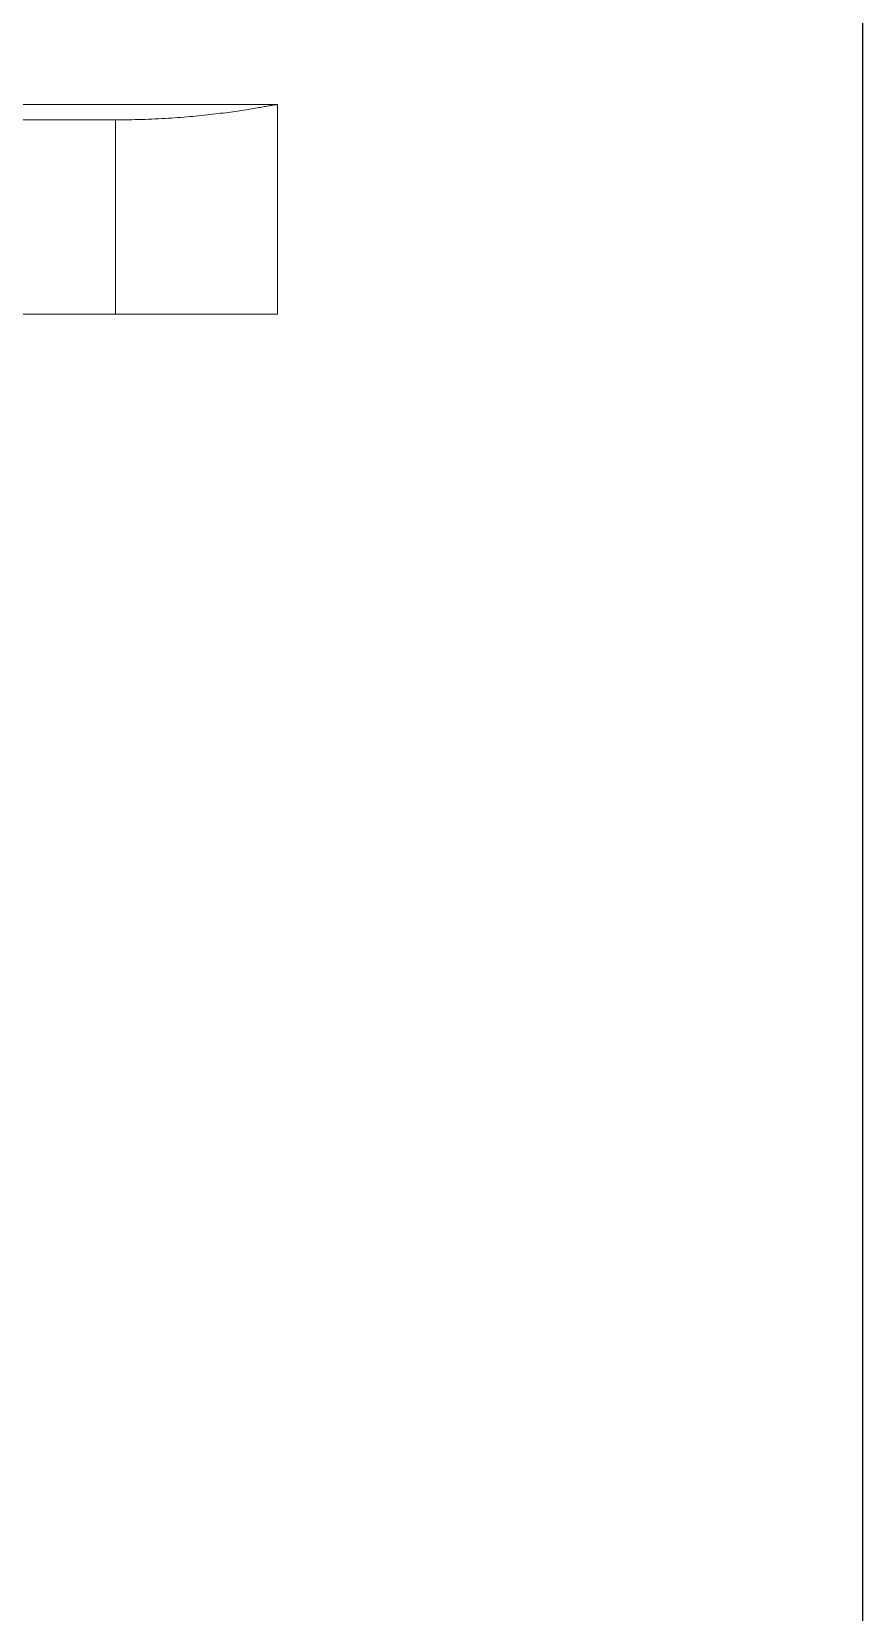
# Model space of a CAD drawing. Header units: millimetres. Extents: x -15 to 313, y -16 to 261.
# Drawn here: x 80.8 to 121.9, y 62.5 to 140.7 of the extents above; entities that cross this region are included whole.
import ezdxf

# ---------------------------------------------------------------- set-up
doc = ezdxf.new("R2010")
doc.units = ezdxf.units.MM
doc.header["$LTSCALE"] = 12.7
doc.layers.add('Visible', color=7, linetype='Continuous', lineweight=40)

msp = doc.modelspace()

# ---------------------------------------------------------------- linework, layer by layer
msp.add_line((121.921, 261.079), (121.921, -16.291))
at = {"layer": 'Visible', "lineweight": 5}
for p, q in [((92.974, 137.138), (72.989, 137.138)), ((92.974, 137.138), (92.974, 126.776)), ((84.961, 136.384), (72.961, 136.384)), ((84.961, 126.776), (84.961, 136.384)), ((84.961, 126.776), (72.961, 126.776)), ((92.974, 126.776), (84.961, 126.776))]:
    msp.add_line(p, q, dxfattribs=at)
msp.add_open_spline([(84.961, 136.384), (85.181, 136.385), (85.619, 136.387), (86.272, 136.402), (86.934, 136.428), (87.582, 136.463), (88.194, 136.506), (88.784, 136.555), (89.363, 136.613), (89.91, 136.674), (90.415, 136.738), (90.883, 136.803), (91.32, 136.869), (91.713, 136.932), (92.051, 136.989), (92.34, 137.038), (92.583, 137.081), (92.77, 137.112), (92.899, 137.133), (92.951, 137.136), (92.974, 137.138)], degree=3, knots=[0, 0, 0, 0, 0.069421, 0.138618, 0.208347, 0.277346, 0.344392, 0.410259, 0.475589, 0.539176, 0.600218, 0.659015, 0.716018, 0.770012, 0.820122, 0.866477, 0.909074, 0.94643, 0.977005, 1, 1, 1, 1], dxfattribs=at)

doc.saveas('drawing.dxf')
